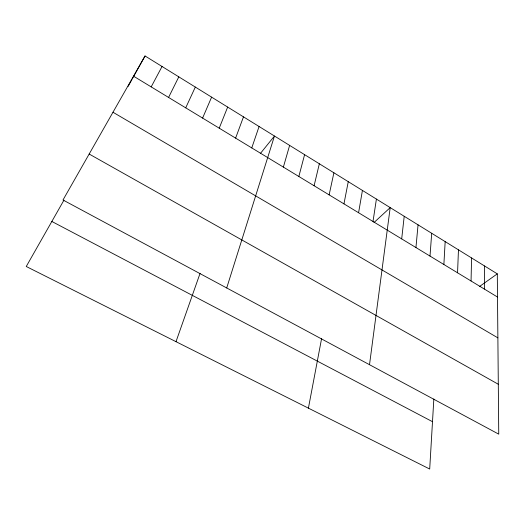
<?xml version="1.0" encoding="UTF-8"?>
<svg xmlns="http://www.w3.org/2000/svg" width="525" height="525" viewBox="0 0 525 525"><rect width="100%" height="100%" fill="white"/><g stroke="black" fill="none" stroke-linecap="round" stroke-linejoin="round"><path stroke-width="0.79" d="M484.372 289.072L484.523 265.952M471.056 280.987L471.575 257.946M457.557 272.797L458.463 249.834M443.874 264.495L445.167 241.612M433.84 398.987L429.699 469.035L26.25 266.497L63.952 200.156M430.008 256.082L431.701 233.284M415.944 247.551L418.051 224.838M401.691 238.895L404.217 216.28M369.515 364.704L390.2 207.611L373.997 222.541M373.006 221.491L376.405 199.073M358.582 212.737L362.427 190.431M308.411 408.148L321.582 338.645M343.96 203.864L348.259 181.67M329.129 194.867L333.9 172.784M314.094 185.745L319.344 163.78M298.843 176.492L304.592 154.658M283.375 167.101L289.629 145.405M226.708 287.963L274.463 136.021L260.308 153.576M251.764 147.919L259.081 126.505M176 341.677L200.077 273.328M235.613 138.121L243.482 116.858M219.227 128.172L227.66 107.067M202.598 118.079L211.608 97.145M185.712 107.842L195.326 87.071M168.577 97.44L178.808 76.853M151.187 86.888L162.048 66.485M128.12 86.408L131.919 79.577M132.3 78.894L145.038 55.965L497.3 273.86L498.75 434.155L62.993 199.979L145.038 55.965M479.476 286.532L497.3 273.86M51.844 221.465L432.495 421.693M89.171 154.035L498.297 384.248M112.98 112.245L497.877 337.864M133.527 76.171L497.51 297.045"/></g></svg>
